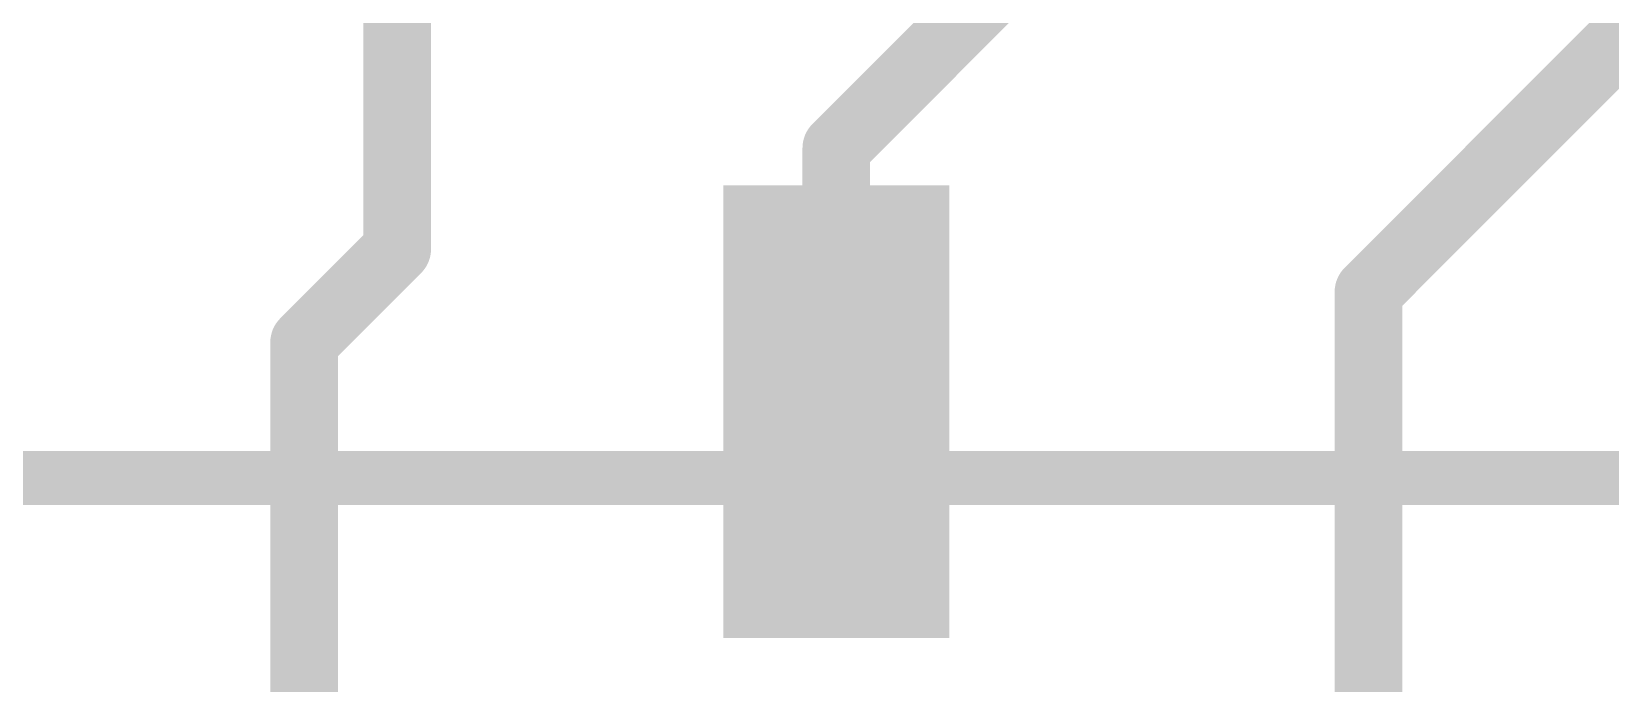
# Model space of a CAD drawing. Extents: x -1.3 to 34.4, y -29.2 to 28.1.
# Drawn here: x 10.06 to 15.99, y 3.45 to 5.9 of the extents above; entities that cross this region are included whole.
import ezdxf

# ---------------------------------------------------------------- set-up
doc = ezdxf.new("R2010")
doc.units = 0
doc.layers.add('1', color=12, linetype='CONTINUOUS')
doc.layers.add('51', color=53, linetype='CONTINUOUS')

# ---------------------------------------------------------------- blocks, each defined once
blk = doc.blocks.new('RECT')
blk.add_solid([(-0.5, -0.5), (0.5, -0.5), (-0.5, 0.5), (0.5, 0.5)])

msp = doc.modelspace()

# ---------------------------------------------------------------- linework, layer by layer
at = {"layer": '1', "const_width": 0.254}
for points in [[(11.43, 5.08), (11.43, 7.62)], [(13.08, 5.46), (13.97, 6.35)], [(15.08, 4.92), (16.51, 6.35)], [(13.08, 4.47), (13.08, 5.46)], [(11.08, 4.73), (11.43, 5.08)], [(15.08, 1.47), (15.08, 4.92)], [(11.08, 1.47), (11.08, 4.73)]]:
    msp.add_lwpolyline(points, dxfattribs=at)
at = {"layer": '1', "const_width": 0.127}
for points in [[(13.1435, 5.46, 1), (13.0165, 5.46)], [(13.0351, 5.5049, 1), (13.1249, 5.4151)], [(11.4749, 5.0351, 1), (11.3851, 5.1249)], [(11.3665, 5.08, 1), (11.4935, 5.08)], [(15.1435, 4.92, 1), (15.0165, 4.92)], [(15.0351, 4.9649, 1), (15.1249, 4.8751)], [(11.1435, 4.73, 1), (11.0165, 4.73)], [(11.0351, 4.7749, 1), (11.1249, 4.6851)], [(13.0165, 4.47, 1), (13.1435, 4.47)]]:
    msp.add_lwpolyline(points, format="xyb", dxfattribs=at)
at = {"layer": '51', "const_width": 0.2032}
msp.add_lwpolyline([(5.83, 4.22), (26.33, 4.22)], dxfattribs=at)

# ---------------------------------------------------------------- block references
at = {"layer": '1', "xscale": 0.85, "yscale": 1.7}
msp.add_blockref('RECT', (13.08, 4.47), dxfattribs=at)

doc.saveas('drawing.dxf')
